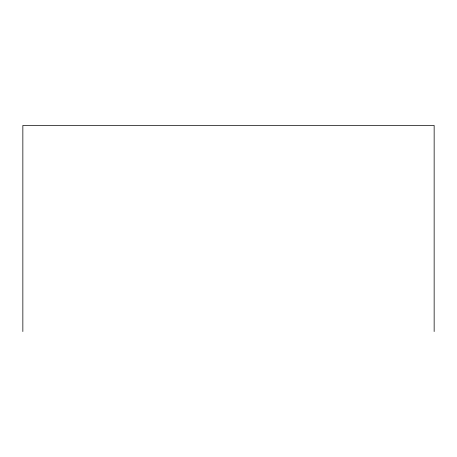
<?xml version="1.0" encoding="UTF-8"?>
<svg xmlns="http://www.w3.org/2000/svg" width="457" height="457" viewBox="0 0 457 457"><rect width="100%" height="100%" fill="white"/><g stroke="black" fill="none" stroke-linecap="round" stroke-linejoin="round"><path stroke-width="0.69" d="M434.15 331.553L434.15 125.447L22.85 125.447L22.85 331.553"/></g></svg>
